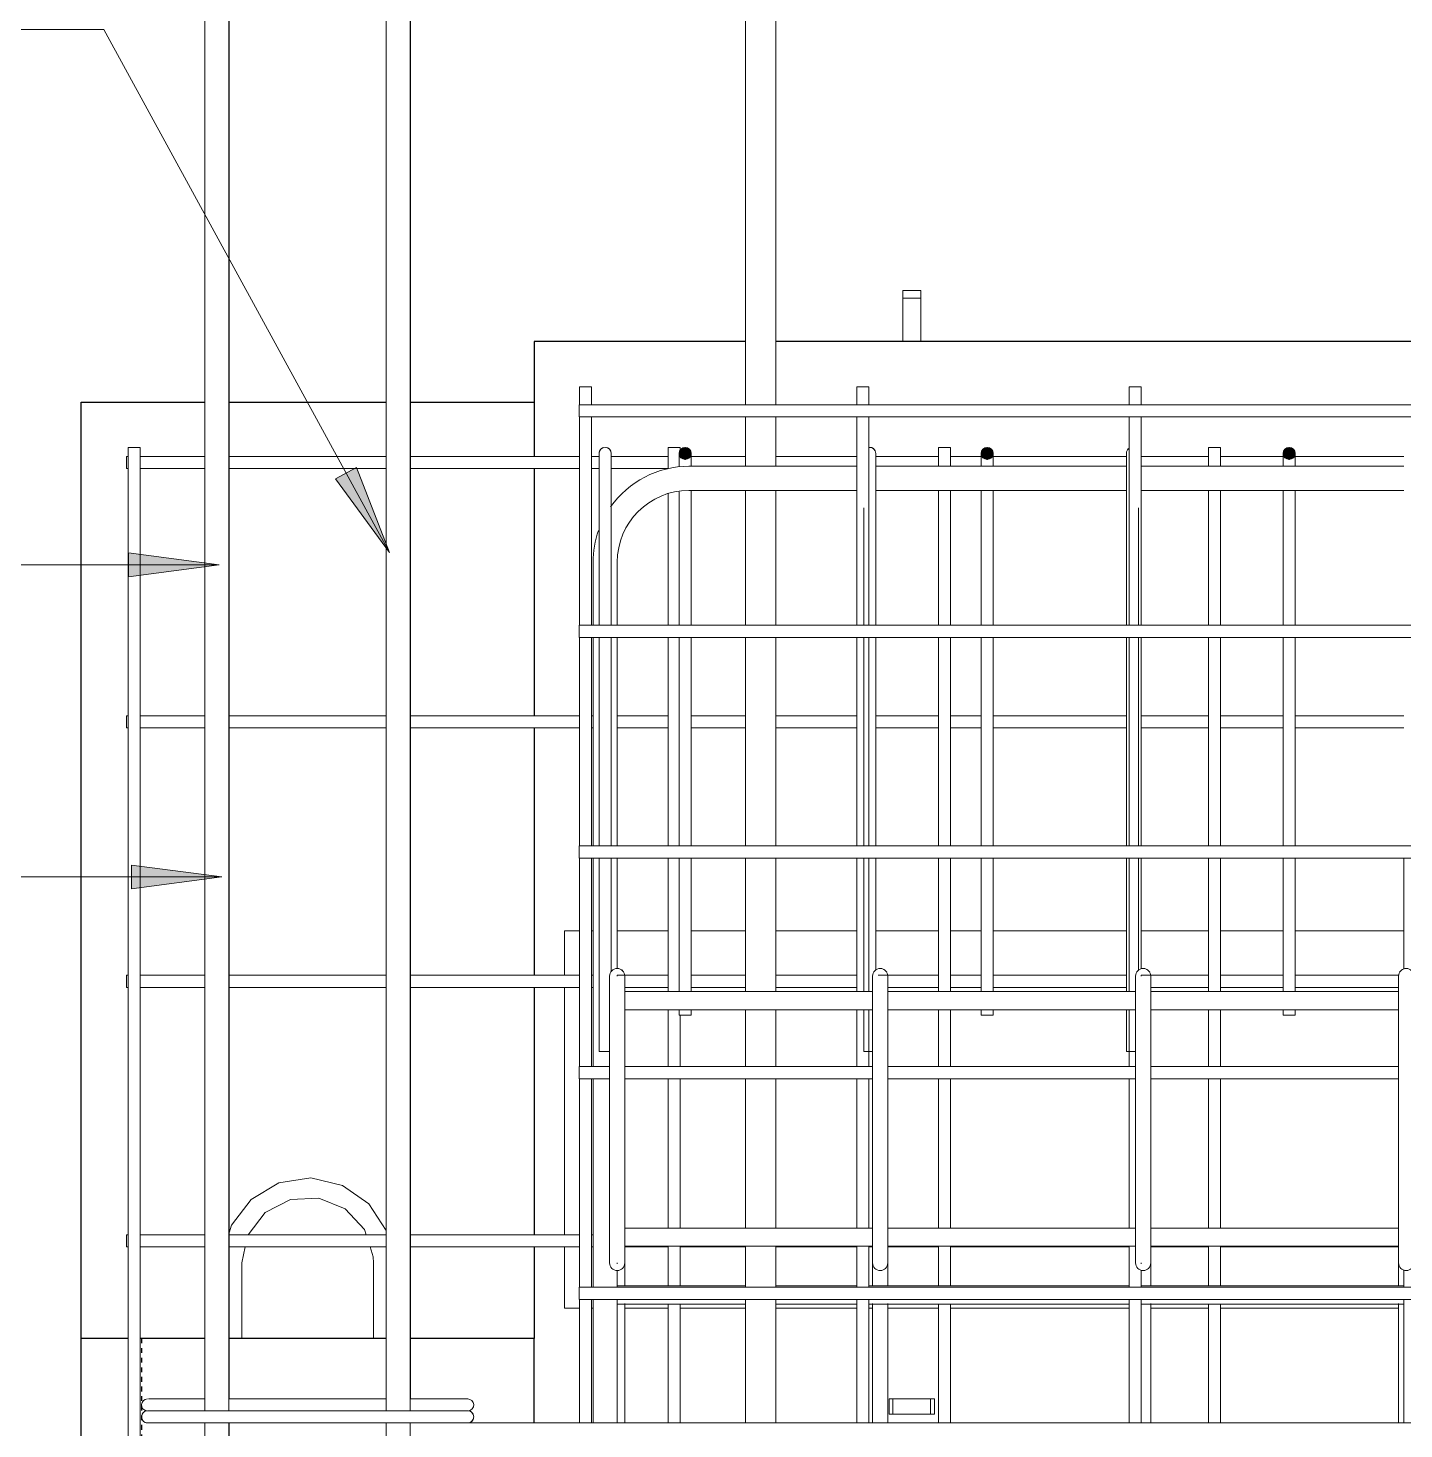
# Model space of a CAD drawing. Header units: millimetres. Extents: x 12491 to 23610, y -3081 to 6026.
# Drawn here: x 14579 to 15491, y 2980 to 3908 of the extents above; entities that cross this region are included whole.
import ezdxf

# ---------------------------------------------------------------- set-up
doc = ezdxf.new("R2010")
doc.units = ezdxf.units.MM
doc.linetypes.add('Dash', pattern=[6.36, 3.18, -3.18])
for name, color, linetype, lineweight in [('A-GENM', 13, 'Continuous', 18), ('A-WALL', 113, 'Continuous', 25), ('A-WALL-HDLN', 110, 'Dash', 25), ('S-BEAM', 12, 'Continuous', 18), ('S-RBAR', 171, 'Continuous', 18), ('S-RBAR-IDEN', 171, 'Continuous', 9)]:
    doc.layers.add(name, color=color, linetype=linetype, lineweight=lineweight)

# ---------------------------------------------------------------- blocks, each defined once
blk = doc.blocks.new('12_7Ø_ Lifting Insert_COLUMN - 12_9Ø Lifting insert-1653171-Elevation Front 1')
at = {"layer": 'A-GENM'}
for p, q in [((14720.92, 3090), (14723.29, 3100.72)), ((14720.92, 3040), (14720.92, 3090)), ((14808.22, 3090), (14808.22, 3040))]:
    blk.add_line(p, q, dxfattribs=at)
at = {"layer": 'A-GENM', "flags": 128}
for points in [[(14816.48, 3111.6), (14805.18, 3129.07), (14787.64, 3141.41), (14766.75, 3146.31), (14745.55, 3143.04), (14727.11, 3132.09), (14714.09, 3115.04), (14712.69, 3109.97)], [(14725.23, 3108.72), (14736.43, 3123.37), (14753.13, 3132.12), (14771.95, 3133.02), (14789.4, 3125.9), (14802.22, 3112.09), (14803.31, 3108.72)], [(14805.9, 3100.72), (14808.02, 3094.16), (14808.22, 3090)]]:
    blk.add_lwpolyline(points, dxfattribs=at)
blk = doc.blocks.new('RR spread anchor face based - RR-SA-4_0-180-1726831-Elevation Front 1')
at = {"layer": 'A-GENM'}
for p, q in [((15858.64, 3728.84), (15858.64, 3733.84)), ((15858.64, 3733.84), (15870.64, 3733.84)), ((15858.64, 3700), (15858.64, 3728.84)), ((15870.64, 3728.84), (15858.64, 3728.84)), ((15870.64, 3733.84), (15870.64, 3728.84)), ((15870.64, 3728.84), (15870.64, 3700))]:
    blk.add_line(p, q, dxfattribs=at)
blk = doc.blocks.new('RR spread anchor face based - RR-SA-2_5-200-V4-Elevation Front 1')
at = {"layer": 'A-GENM'}
for p, q in [((15149.64, -700), (15152.14, -700)), ((15149.64, -710), (15149.64, -700)), ((15152.14, -700), (15177.14, -700)), ((15152.14, -710), (15152.14, -700)), ((15177.14, -700), (15179.64, -700)), ((15177.14, -710), (15177.14, -700)), ((15179.64, -700), (15179.64, -710)), ((15152.14, -710), (15149.64, -710)), ((15177.14, -710), (15152.14, -710)), ((15179.64, -710), (15177.14, -710))]:
    blk.add_line(p, q, dxfattribs=at)

msp = doc.modelspace()

# ---------------------------------------------------------------- hatches: boundary and pattern name
at = {"layer": 'S-RBAR'}
h = msp.add_hatch(color=256, dxfattribs=at)
edge = h.paths.add_edge_path()
edge.add_arc((15014.61082, 3626), 4, 0, 360)
for points in [[(15014.61082, 3622), (15018.61082, 3626), (15014.61082, 3630), (15010.61082, 3626)], [(15214.60256, 3622), (15218.60256, 3626), (15214.60256, 3630), (15210.60256, 3626)], [(15414.59429, 3622), (15418.59429, 3626), (15414.59429, 3630), (15410.59429, 3626)]]:
    msp.add_hatch(color=256, dxfattribs=at).paths.add_polyline_path(points)
h = msp.add_hatch(color=256, dxfattribs=at)
edge = h.paths.add_edge_path()
edge.add_arc((15214.60256, 3626), 4, 0, 360)
h = msp.add_hatch(color=256, dxfattribs=at)
edge = h.paths.add_edge_path()
edge.add_arc((15414.59429, 3626), 4, 0, 360)
at = {"layer": 'S-RBAR-IDEN'}
for points in [[(14818.67104, 3560.33639), (14796.84324, 3616.78056), (14782.97818, 3609.20782)], [(14705.90899, 3552.28788), (14645.90899, 3560.18703), (14645.90899, 3544.38874)], [(14707.84423, 3345.5855), (14647.84423, 3353.48465), (14647.84423, 3337.68635)]]:
    msp.add_hatch(color=256, dxfattribs=at).paths.add_polyline_path(points)

# ---------------------------------------------------------------- linework, layer by layer
at = {"layer": 'A-WALL'}
for p, q in [((15054.5899, 3700), (14914.61082, 3700)), ((14914.61082, 3700), (14914.61082, 3624)), ((15505.03777, 3700), (15074.5899, 3700)), ((14614.56745, 2944), (14614.56745, 3660)), ((14614.56745, 3660), (14696.48485, 3660)), ((14712.69168, 3660), (14816.48485, 3660)), ((14832.63465, 3660), (14914.61082, 3660)), ((14914.61082, 3616), (14914.61082, 3452.24138)), ((14914.61082, 3444.24138), (14914.61082, 3280.48276)), ((14914.61082, 3272.48276), (14914.61082, 3108.72414)), ((14914.61082, 3100.72414), (14914.61082, 3040)), ((14645.62327, 3040), (14614.56745, 3040)), ((14696.48485, 3040), (14653.62327, 3040)), ((14816.48485, 3040), (14712.69168, 3040)), ((14914.5695, 3040), (14832.63465, 3040)), ((14914.5695, 2984.10805), (14914.5695, 3040))]:
    msp.add_line(p, q, dxfattribs=at)
at = {"layer": 'A-WALL-HDLN'}
msp.add_line((14654.56745, 3040), (14654.56745, 2944), dxfattribs=at)
at = {"layer": 'S-BEAM'}
for p, q in [((14934.5695, 3280.48276), (14934.5695, 3310)), ((14934.5695, 3310), (14944.61082, 3310)), ((14952.61082, 3310), (14953.59218, 3310)), ((14969.59218, 3310), (15003.36383, 3310)), ((15018.61082, 3310), (15054.5899, 3310)), ((15074.5899, 3310), (15128.16911, 3310)), ((15140.79879, 3310), (15182.23411, 3310)), ((15190.23411, 3310), (15210.60256, 3310)), ((15218.60256, 3310), (15306.75539, 3310)), ((15316.60239, 3310), (15361.10439, 3310)), ((15369.10439, 3310), (15410.59429, 3310)), ((15418.59429, 3310), (15490.59817, 3310)), ((14934.5695, 3108.72414), (14934.5695, 3272.48276)), ((14934.5695, 3060), (14934.5695, 3100.72414)), ((14944.61082, 3060), (14934.5695, 3060)), ((14953.59218, 3060), (14952.61082, 3060)), ((15003.36383, 3060), (14974.5695, 3060)), ((15054.5899, 3060), (15011.36383, 3060)), ((15128.16911, 3060), (15074.5899, 3060)), ((15138.7352, 3060), (15136.16911, 3060)), ((15182.23411, 3060), (15149.18424, 3060)), ((15308.60239, 3060), (15190.23411, 3060)), ((15361.10439, 3060), (15322.90091, 3060)), ((15487.06661, 3060), (15369.10439, 3060))]:
    msp.add_line(p, q, dxfattribs=at)
at = {"layer": 'S-RBAR'}
for p, q in [((15054.5899, 3658.25817), (15054.5899, 4720)), ((15074.5899, 3658.25817), (15074.5899, 4720)), ((14696.48485, 2992.10805), (14696.48485, 4480)), ((14712.48485, 2992.10805), (14712.48485, 4480)), ((14712.69168, 3000), (14712.69168, 4480)), ((14816.48485, 2992.10805), (14816.48485, 4480)), ((14832.48485, 2992.10805), (14832.48485, 4480)), ((14832.63465, 3000), (14832.63465, 4480)), ((14952.61082, 3670), (14944.61082, 3670)), ((14944.61082, 3658.25817), (14944.61082, 3670)), ((14952.61082, 3658.25817), (14952.61082, 3670)), ((15136.16911, 3670), (15128.16911, 3670)), ((15128.16911, 3658.25817), (15128.16911, 3670)), ((15136.16911, 3658.25817), (15136.16911, 3670)), ((15316.60239, 3670), (15308.60239, 3670)), ((15308.60239, 3658.25817), (15308.60239, 3670)), ((15316.60239, 3658.25817), (15316.60239, 3670)), ((14944.37184, 3658.25817), (16044.58551, 3658.25817)), ((14944.37184, 3650.25817), (14944.37184, 3658.25817)), ((14944.37184, 3650.25817), (16044.58551, 3650.25817)), ((14944.61082, 3512.17871), (14944.61082, 3650.25817)), ((14952.61082, 3512.17871), (14952.61082, 3650.25817)), ((15054.5899, 3617.5), (15054.5899, 3650.25817)), ((15074.5899, 3617.5), (15074.5899, 3650.25817)), ((15128.16911, 3512.17871), (15128.16911, 3650.25817)), ((15136.16911, 3512.17871), (15136.16911, 3650.25817)), ((15308.60239, 3512.17871), (15308.60239, 3650.25817)), ((15316.60239, 3512.17871), (15316.60239, 3650.25817)), ((14653.62327, 3630), (14645.62327, 3630)), ((14645.62327, 2944), (14645.62327, 3630)), ((14653.62327, 2944), (14653.62327, 3630)), ((15011.36383, 3630), (15003.36383, 3630)), ((15003.36383, 3615.69263), (15003.36383, 3630)), ((15014.61082, 3630), (15010.61082, 3626)), ((15011.36383, 3628.16659), (15011.36383, 3630)), ((15011.36383, 3626), (15011.36383, 3626.95408)), ((15018.61082, 3626), (15014.61082, 3630)), ((15190.23411, 3630), (15182.23411, 3630)), ((15182.23411, 3617.5), (15182.23411, 3630)), ((15190.23411, 3617.5), (15190.23411, 3630)), ((15214.60256, 3630), (15210.60256, 3626)), ((15218.60256, 3626), (15214.60256, 3630)), ((15369.10439, 3630), (15361.10439, 3630)), ((15361.10439, 3617.5), (15361.10439, 3630)), ((15369.10439, 3617.5), (15369.10439, 3630)), ((15414.59429, 3630), (15410.59429, 3626)), ((15418.59429, 3626), (15414.59429, 3630)), ((14644.58551, 3624), (14645.62327, 3624)), ((14644.58551, 3616), (14644.58551, 3624)), ((14653.62327, 3624), (14696.48485, 3624)), ((14712.69168, 3624), (14816.48485, 3624)), ((14832.63465, 3624), (14944.61082, 3624)), ((14952.61082, 3624), (14957.59218, 3624)), ((14957.59218, 3590), (14957.59218, 3626)), ((14965.59218, 3590), (14965.59218, 3626)), ((14965.59218, 3624), (15003.36383, 3624)), ((15010.61082, 3617.14842), (15010.61082, 3626)), ((15010.61082, 3626), (15014.61082, 3622)), ((15014.61082, 3622), (15018.61082, 3626)), ((15017.09218, 3617.5), (15128.16911, 3617.5)), ((15018.61082, 3617.92247), (15018.61082, 3626)), ((15018.61082, 3624), (15054.5899, 3624)), ((15074.5899, 3624), (15128.16911, 3624)), ((15140.79879, 3590), (15140.79879, 3626)), ((15140.79879, 3624), (15182.23411, 3624)), ((15140.79879, 3617.5), (15306.75539, 3617.5)), ((15190.23411, 3624), (15210.60256, 3624)), ((15210.60256, 3617.92247), (15210.60256, 3626)), ((15210.60256, 3626), (15214.60256, 3622)), ((15214.60256, 3622), (15218.60256, 3626)), ((15218.60256, 3617.92247), (15218.60256, 3626)), ((15218.60256, 3624), (15306.75539, 3624)), ((15306.75539, 3590), (15306.75539, 3626)), ((15316.60239, 3624), (15361.10439, 3624)), ((15316.60239, 3617.5), (15490.59817, 3617.5)), ((15369.10439, 3624), (15410.59429, 3624)), ((15410.59429, 3617.92247), (15410.59429, 3626)), ((15410.59429, 3626), (15414.59429, 3622)), ((15414.59429, 3622), (15418.59429, 3626)), ((15418.59429, 3617.92247), (15418.59429, 3626)), ((15418.59429, 3624), (15490.59817, 3624)), ((14644.58551, 3616), (14645.62327, 3616)), ((14653.62327, 3616), (14696.48485, 3616)), ((14712.69168, 3616), (14816.48485, 3616)), ((14832.63465, 3616), (14944.61082, 3616)), ((14952.61082, 3616), (14957.59218, 3616)), ((14965.59218, 3616), (15003.36383, 3616)), ((15003.36383, 3512.17871), (15003.36383, 3599.28731)), ((15010.61082, 3512.17871), (15010.61082, 3600.64671)), ((15017.09218, 3601.5), (15128.16911, 3601.5)), ((15018.61082, 3512.17871), (15018.61082, 3601.5)), ((15054.5899, 3512.17871), (15054.5899, 3601.5)), ((15074.5899, 3512.17871), (15074.5899, 3601.5)), ((15140.79879, 3601.5), (15306.75539, 3601.5)), ((15182.23411, 3512.17871), (15182.23411, 3601.5)), ((15190.23411, 3512.17871), (15190.23411, 3601.5)), ((15210.60256, 3512.17871), (15210.60256, 3601.5)), ((15218.60256, 3512.17871), (15218.60256, 3601.5)), ((15316.60239, 3601.5), (15490.59817, 3601.5)), ((15361.10439, 3512.17871), (15361.10439, 3601.5)), ((15369.10439, 3512.17871), (15369.10439, 3601.5)), ((15410.59429, 3512.17871), (15410.59429, 3601.5)), ((15418.59429, 3512.17871), (15418.59429, 3601.5)), ((14957.59218, 3590), (14957.59218, 3512.17871)), ((14965.59218, 3590), (14965.59218, 3512.17871)), ((15132.79879, 3590), (15132.79879, 3512.17871)), ((15140.79879, 3590), (15140.79879, 3512.17871)), ((15306.75539, 3590), (15306.75539, 3512.17871)), ((15314.75539, 3590), (15314.75539, 3512.17871)), ((14953.59218, 3512.17871), (14953.59218, 3554)), ((14969.59218, 3512.17871), (14969.59218, 3554)), ((14944.37184, 3512.17871), (16044.58551, 3512.17871)), ((14944.37184, 3504.17871), (14944.37184, 3512.17871)), ((14944.37184, 3504.17871), (16044.58551, 3504.17871)), ((14944.61082, 3366.09926), (14944.61082, 3504.17871)), ((14952.61082, 3366.09926), (14952.61082, 3504.17871)), ((14953.59218, 3366.09926), (14953.59218, 3504.17871)), ((14957.59218, 3504.17871), (14957.59218, 3366.09926)), ((14965.59218, 3504.17871), (14965.59218, 3366.09926)), ((14969.59218, 3366.09926), (14969.59218, 3504.17871)), ((15003.36383, 3366.09926), (15003.36383, 3504.17871)), ((15010.61082, 3366.09926), (15010.61082, 3504.17871)), ((15018.61082, 3366.09926), (15018.61082, 3504.17871)), ((15054.5899, 3366.09926), (15054.5899, 3504.17871)), ((15074.5899, 3366.09926), (15074.5899, 3504.17871)), ((15128.16911, 3366.09926), (15128.16911, 3504.17871)), ((15132.79879, 3504.17871), (15132.79879, 3366.09926)), ((15136.16911, 3366.09926), (15136.16911, 3504.17871)), ((15140.79879, 3504.17871), (15140.79879, 3366.09926)), ((15182.23411, 3366.09926), (15182.23411, 3504.17871)), ((15190.23411, 3366.09926), (15190.23411, 3504.17871)), ((15210.60256, 3366.09926), (15210.60256, 3504.17871)), ((15218.60256, 3366.09926), (15218.60256, 3504.17871)), ((15306.75539, 3504.17871), (15306.75539, 3366.09926)), ((15308.60239, 3366.09926), (15308.60239, 3504.17871)), ((15314.75539, 3504.17871), (15314.75539, 3366.09926)), ((15316.60239, 3366.09926), (15316.60239, 3504.17871)), ((15361.10439, 3366.09926), (15361.10439, 3504.17871)), ((15369.10439, 3366.09926), (15369.10439, 3504.17871)), ((15410.59429, 3366.09926), (15410.59429, 3504.17871)), ((15418.59429, 3366.09926), (15418.59429, 3504.17871)), ((14644.58551, 3452.24138), (14645.62327, 3452.24138)), ((14644.58551, 3444.24138), (14644.58551, 3452.24138)), ((14653.62327, 3452.24138), (14696.48485, 3452.24138)), ((14712.69168, 3452.24138), (14816.48485, 3452.24138)), ((14832.63465, 3452.24138), (14944.61082, 3452.24138)), ((14952.61082, 3452.24138), (14953.59218, 3452.24138)), ((14969.59218, 3452.24138), (15003.36383, 3452.24138)), ((15018.61082, 3452.24138), (15054.5899, 3452.24138)), ((15074.5899, 3452.24138), (15128.16911, 3452.24138)), ((15140.79879, 3452.24138), (15182.23411, 3452.24138)), ((15190.23411, 3452.24138), (15210.60256, 3452.24138)), ((15218.60256, 3452.24138), (15306.75539, 3452.24138)), ((15316.60239, 3452.24138), (15361.10439, 3452.24138)), ((15369.10439, 3452.24138), (15410.59429, 3452.24138)), ((15418.59429, 3452.24138), (15490.59817, 3452.24138)), ((14644.58551, 3444.24138), (14645.62327, 3444.24138)), ((14653.62327, 3444.24138), (14696.48485, 3444.24138)), ((14712.69168, 3444.24138), (14816.48485, 3444.24138)), ((14832.63465, 3444.24138), (14944.61082, 3444.24138)), ((14952.61082, 3444.24138), (14953.59218, 3444.24138)), ((14969.59218, 3444.24138), (15003.36383, 3444.24138)), ((15018.61082, 3444.24138), (15054.5899, 3444.24138)), ((15074.5899, 3444.24138), (15128.16911, 3444.24138)), ((15140.79879, 3444.24138), (15182.23411, 3444.24138)), ((15190.23411, 3444.24138), (15210.60256, 3444.24138)), ((15218.60256, 3444.24138), (15306.75539, 3444.24138)), ((15316.60239, 3444.24138), (15361.10439, 3444.24138)), ((15369.10439, 3444.24138), (15410.59429, 3444.24138)), ((15418.59429, 3444.24138), (15490.59817, 3444.24138)), ((14944.37184, 3366.09926), (16044.58551, 3366.09926)), ((14944.37184, 3358.09926), (14944.37184, 3366.09926)), ((14944.37184, 3358.09926), (16044.58551, 3358.09926)), ((14944.61082, 3220.01981), (14944.61082, 3358.09926)), ((14952.61082, 3220.01981), (14952.61082, 3358.09926)), ((14953.59218, 3220.01981), (14953.59218, 3358.09926)), ((14957.59218, 3358.09926), (14957.59218, 3230)), ((14965.59218, 3358.09926), (14965.59218, 3282.77072)), ((14969.59218, 3285), (14969.59218, 3358.09926)), ((15003.36383, 3269.66917), (15003.36383, 3358.09926)), ((15010.61082, 3269.66917), (15010.61082, 3358.09926)), ((15018.61082, 3269.66917), (15018.61082, 3358.09926)), ((15054.5899, 3269.66917), (15054.5899, 3358.09926)), ((15074.5899, 3269.66917), (15074.5899, 3358.09926)), ((15128.16911, 3269.66917), (15128.16911, 3358.09926)), ((15132.79879, 3358.09926), (15132.79879, 3269.66917)), ((15136.16911, 3269.66917), (15136.16911, 3358.09926)), ((15140.79879, 3358.09926), (15140.79879, 3283.89371)), ((15182.23411, 3269.66917), (15182.23411, 3358.09926)), ((15190.23411, 3269.66917), (15190.23411, 3358.09926)), ((15210.60256, 3269.66917), (15210.60256, 3358.09926)), ((15218.60256, 3269.66917), (15218.60256, 3358.09926)), ((15306.75539, 3358.09926), (15306.75539, 3269.66917)), ((15308.60239, 3269.66917), (15308.60239, 3358.09926)), ((15314.75539, 3358.09926), (15314.75539, 3283.68461)), ((15316.60239, 3284.82963), (15316.60239, 3358.09926)), ((15361.10439, 3269.66917), (15361.10439, 3358.09926)), ((15369.10439, 3269.66917), (15369.10439, 3358.09926)), ((15410.59429, 3269.66917), (15410.59429, 3358.09926)), ((15418.59429, 3269.66917), (15418.59429, 3358.09926)), ((15490.59817, 3284.60241), (15490.59817, 3358.09926)), ((14644.58551, 3280.48276), (14645.62327, 3280.48276)), ((14644.58551, 3272.48276), (14644.58551, 3280.48276)), ((14653.62327, 3280.48276), (14696.48485, 3280.48276)), ((14712.69168, 3280.48276), (14816.48485, 3280.48276)), ((14832.63465, 3280.48276), (14944.61082, 3280.48276)), ((14952.61082, 3280.48276), (14953.59218, 3280.48276)), ((14964.5695, 3280), (14964.5695, 3245)), ((14969.59218, 3280), (14969.59218, 3280.66125)), ((14969.59218, 3280.48276), (15003.36383, 3280.48276)), ((14974.5695, 3280), (14974.5695, 3245)), ((15018.61082, 3280.48276), (15054.5899, 3280.48276)), ((15074.5899, 3280.48276), (15128.16911, 3280.48276)), ((15138.7352, 3280), (15138.7352, 3245)), ((15142.40212, 3280.48276), (15182.23411, 3280.48276)), ((15148.7352, 3280), (15148.7352, 3245)), ((15190.23411, 3280.48276), (15210.60256, 3280.48276)), ((15218.60256, 3280.48276), (15306.75539, 3280.48276)), ((15312.90091, 3280), (15312.90091, 3245)), ((15316.60239, 3280), (15316.60239, 3280.48731)), ((15316.60239, 3280.48276), (15361.10439, 3280.48276)), ((15322.90091, 3280), (15322.90091, 3245)), ((15369.10439, 3280.48276), (15410.59429, 3280.48276)), ((15418.59429, 3280.48276), (15487.13017, 3280.48276)), ((15487.06661, 3280), (15487.06661, 3245)), ((14644.58551, 3272.48276), (14645.62327, 3272.48276)), ((14653.62327, 3272.48276), (14696.48485, 3272.48276)), ((14712.69168, 3272.48276), (14816.48485, 3272.48276)), ((14832.63465, 3272.48276), (14944.61082, 3272.48276)), ((14952.61082, 3272.48276), (14953.59218, 3272.48276)), ((14974.5695, 3272.48276), (15003.36383, 3272.48276)), ((15138.7352, 3269.66917), (14974.5695, 3269.66917)), ((15018.61082, 3272.48276), (15054.5899, 3272.48276)), ((15074.5899, 3272.48276), (15128.16911, 3272.48276)), ((15149.18424, 3272.48276), (15182.23411, 3272.48276)), ((15312.90091, 3269.66917), (15149.18424, 3269.66917)), ((15190.23411, 3272.48276), (15210.60256, 3272.48276)), ((15218.60256, 3272.48276), (15306.75539, 3272.48276)), ((15322.90091, 3272.48276), (15361.10439, 3272.48276)), ((15487.06661, 3269.66917), (15322.90091, 3269.66917)), ((15369.10439, 3272.48276), (15410.59429, 3272.48276)), ((15418.59429, 3272.48276), (15487.06661, 3272.48276)), ((15138.7352, 3257.66917), (14974.5695, 3257.66917)), ((15003.36383, 3220.01981), (15003.36383, 3257.66917)), ((15010.61082, 3254), (15010.61082, 3257.66917)), ((15018.61082, 3254), (15018.61082, 3257.66917)), ((15054.5899, 3220.01981), (15054.5899, 3257.66917)), ((15074.5899, 3220.01981), (15074.5899, 3257.66917)), ((15128.16911, 3220.01981), (15128.16911, 3257.66917)), ((15132.79879, 3257.66917), (15132.79879, 3230)), ((15136.16911, 3220.01981), (15136.16911, 3257.66917)), ((15312.90091, 3257.66917), (15149.18424, 3257.66917)), ((15182.23411, 3220.01981), (15182.23411, 3257.66917)), ((15190.23411, 3220.01981), (15190.23411, 3257.66917)), ((15210.60256, 3254), (15210.60256, 3257.66917)), ((15218.60256, 3254), (15218.60256, 3257.66917)), ((15306.75539, 3257.66917), (15306.75539, 3230)), ((15308.60239, 3220.01981), (15308.60239, 3257.66917)), ((15487.06661, 3257.66917), (15322.90091, 3257.66917)), ((15361.10439, 3220.01981), (15361.10439, 3257.66917)), ((15369.10439, 3220.01981), (15369.10439, 3257.66917)), ((15410.59429, 3254), (15410.59429, 3257.66917)), ((15418.59429, 3254), (15418.59429, 3257.66917)), ((15018.61082, 3254), (15010.61082, 3254)), ((15011.36383, 3220.01981), (15011.36383, 3254)), ((15218.60256, 3254), (15210.60256, 3254)), ((15418.59429, 3254), (15410.59429, 3254)), ((14964.5695, 3125), (14964.5695, 3245)), ((14974.5695, 3125), (14974.5695, 3245)), ((15138.7352, 3125), (15138.7352, 3245)), ((15148.7352, 3125), (15148.7352, 3245)), ((15312.90091, 3125), (15312.90091, 3245)), ((15322.90091, 3125), (15322.90091, 3245)), ((15487.06661, 3125), (15487.06661, 3245)), ((14957.59218, 3230), (14964.5695, 3230)), ((15132.79879, 3230), (15138.7352, 3230)), ((15306.75539, 3230), (15312.90091, 3230)), ((14944.37184, 3220.01981), (14964.5695, 3220.01981)), ((14944.37184, 3212.01981), (14944.37184, 3220.01981)), ((14974.5695, 3220.01981), (15138.7352, 3220.01981)), ((15149.18424, 3220.01981), (15312.90091, 3220.01981)), ((15322.90091, 3220.01981), (15487.06661, 3220.01981)), ((14944.37184, 3212.01981), (14964.5695, 3212.01981)), ((14944.61082, 3073.94035), (14944.61082, 3212.01981)), ((14952.61082, 3073.94035), (14952.61082, 3212.01981)), ((14953.59218, 3073.94035), (14953.59218, 3212.01981)), ((14974.5695, 3212.01981), (15138.7352, 3212.01981)), ((15003.36383, 3113.07444), (15003.36383, 3212.01981)), ((15011.36383, 3113.07444), (15011.36383, 3212.01981)), ((15054.5899, 3113.07444), (15054.5899, 3212.01981)), ((15074.5899, 3113.07444), (15074.5899, 3212.01981)), ((15128.16911, 3113.07444), (15128.16911, 3212.01981)), ((15136.16911, 3113.07444), (15136.16911, 3212.01981)), ((15149.18424, 3212.01981), (15312.90091, 3212.01981)), ((15182.23411, 3113.07444), (15182.23411, 3212.01981)), ((15190.23411, 3113.07444), (15190.23411, 3212.01981)), ((15308.60239, 3113.07444), (15308.60239, 3212.01981)), ((15322.90091, 3212.01981), (15487.06661, 3212.01981)), ((15361.10439, 3113.07444), (15361.10439, 3212.01981)), ((15369.10439, 3113.07444), (15369.10439, 3212.01981)), ((14964.5695, 3125), (14964.5695, 3090)), ((14974.5695, 3125), (14974.5695, 3090)), ((15138.7352, 3125), (15138.7352, 3090)), ((15148.7352, 3125), (15148.7352, 3090)), ((15312.90091, 3125), (15312.90091, 3090)), ((15322.90091, 3125), (15322.90091, 3090)), ((15487.06661, 3125), (15487.06661, 3090)), ((14644.58551, 3108.72414), (14645.62327, 3108.72414)), ((14644.58551, 3100.72414), (14644.58551, 3108.72414)), ((14653.62327, 3108.72414), (14696.48485, 3108.72414)), ((14712.69168, 3108.72414), (14816.48485, 3108.72414)), ((14832.63465, 3108.72414), (14944.61082, 3108.72414)), ((14952.61082, 3108.72414), (14953.59218, 3108.72414)), ((15138.7352, 3113.07444), (14974.5695, 3113.07444)), ((15312.90091, 3113.07444), (15149.18424, 3113.07444)), ((15487.06661, 3113.07444), (15322.90091, 3113.07444)), ((14644.58551, 3100.72414), (14645.62327, 3100.72414)), ((14653.62327, 3100.72414), (14696.48485, 3100.72414)), ((14712.69168, 3100.72414), (14816.48485, 3100.72414)), ((14832.63465, 3100.72414), (14944.61082, 3100.72414)), ((14952.61082, 3100.72414), (14953.59218, 3100.72414)), ((15138.7352, 3101.07444), (14974.5695, 3101.07444)), ((14974.5695, 3100.72414), (15003.36383, 3100.72414)), ((15003.36383, 3074.80184), (15003.36383, 3101.07444)), ((15011.36383, 3074.80184), (15011.36383, 3101.07444)), ((15011.36383, 3100.72414), (15054.5899, 3100.72414)), ((15054.5899, 3073.94035), (15054.5899, 3101.07444)), ((15074.5899, 3073.94035), (15074.5899, 3101.07444)), ((15074.5899, 3100.72414), (15128.16911, 3100.72414)), ((15128.16911, 3073.94035), (15128.16911, 3101.07444)), ((15136.16911, 3073.94035), (15136.16911, 3101.07444)), ((15136.16911, 3100.72414), (15138.7352, 3100.72414)), ((15312.90091, 3101.07444), (15149.18424, 3101.07444)), ((15149.18424, 3100.72414), (15182.23411, 3100.72414)), ((15182.23411, 3074.80184), (15182.23411, 3101.07444)), ((15190.23411, 3074.80184), (15190.23411, 3101.07444)), ((15190.23411, 3100.72414), (15308.60239, 3100.72414)), ((15308.60239, 3073.94035), (15308.60239, 3101.07444)), ((15487.06661, 3101.07444), (15322.90091, 3101.07444)), ((15322.90091, 3100.72414), (15361.10439, 3100.72414)), ((15361.10439, 3074.80184), (15361.10439, 3101.07444)), ((15369.10439, 3074.80184), (15369.10439, 3101.07444)), ((15369.10439, 3100.72414), (15487.06661, 3100.72414)), ((14969.59218, 3089.33875), (14969.59218, 3090)), ((14974.5695, 3075.27003), (14974.5695, 3090)), ((15138.7352, 3075.27003), (15138.7352, 3090)), ((15148.7352, 3075.27003), (15148.7352, 3090)), ((15316.60239, 3089.51269), (15316.60239, 3090)), ((15322.90091, 3075.27003), (15322.90091, 3090)), ((15487.06661, 3075.27003), (15487.06661, 3090)), ((14969.59218, 3073.94035), (14969.59218, 3085)), ((15316.60239, 3073.94035), (15316.60239, 3085.17037)), ((15490.59817, 3073.94035), (15490.59817, 3085.39759)), ((14944.37184, 3073.94035), (16044.58551, 3073.94035)), ((14944.37184, 3065.94035), (14944.37184, 3073.94035)), ((15054.5899, 3074.80184), (14969.59218, 3074.80184)), ((15128.16911, 3074.80184), (15074.5899, 3074.80184)), ((15308.60239, 3074.80184), (15136.16911, 3074.80184)), ((15490.59817, 3074.80184), (15316.60239, 3074.80184)), ((14944.37184, 3065.94035), (16044.58551, 3065.94035)), ((14944.61082, 2984.10805), (14944.61082, 3065.94035)), ((14952.61082, 2984.10805), (14952.61082, 3065.94035)), ((14953.59218, 2984.10805), (14953.59218, 3065.94035)), ((14969.59218, 2984.10805), (14969.59218, 3065.94035)), ((15054.5899, 3062.80184), (14969.59218, 3062.80184)), ((14974.5695, 3055), (14974.5695, 3063.09607)), ((15003.36383, 2984.10805), (15003.36383, 3062.80184)), ((15011.36383, 2984.10805), (15011.36383, 3062.80184)), ((15054.5899, 2984.10805), (15054.5899, 3065.94035)), ((15074.5899, 2984.10805), (15074.5899, 3065.94035)), ((15128.16911, 3062.80184), (15074.5899, 3062.80184)), ((15128.16911, 2984.10805), (15128.16911, 3065.94035)), ((15136.16911, 2984.10805), (15136.16911, 3065.94035)), ((15308.60239, 3062.80184), (15136.16911, 3062.80184)), ((15138.7352, 3055), (15138.7352, 3063.09607)), ((15148.7352, 3055), (15148.7352, 3063.09607)), ((15182.23411, 2984.10805), (15182.23411, 3062.80184)), ((15190.23411, 2984.10805), (15190.23411, 3062.80184)), ((15308.60239, 2984.10805), (15308.60239, 3065.94035)), ((15316.60239, 2984.10805), (15316.60239, 3065.94035)), ((15490.59817, 3062.80184), (15316.60239, 3062.80184)), ((15322.90091, 3055), (15322.90091, 3063.09607)), ((15361.10439, 2984.10805), (15361.10439, 3062.80184)), ((15369.10439, 2984.10805), (15369.10439, 3062.80184)), ((15487.06661, 3055), (15487.06661, 3063.09607)), ((15490.59817, 2984.10805), (15490.59817, 3065.94035)), ((14974.5695, 2984.10805), (14974.5695, 3055)), ((15138.7352, 2984.10805), (15138.7352, 3055)), ((15148.7352, 2984.10805), (15148.7352, 3055)), ((15322.90091, 2984.10805), (15322.90091, 3055)), ((15487.06661, 2984.10805), (15487.06661, 3055)), ((14659.25098, 3000), (14664.42736, 3000)), ((14664.42736, 3000), (14678.5695, 3000)), ((14696.48485, 3000), (14678.5695, 3000)), ((14816.48485, 3000), (14712.48485, 3000)), ((14850.5695, 3000), (14832.48485, 3000)), ((14850.5695, 3000), (14864.71163, 3000)), ((14864.71163, 3000), (14870.5695, 3000)), ((14678.5695, 2992.10805), (14658.5695, 2992.10805)), ((14678.5695, 2992.10805), (14850.5695, 2992.10805)), ((14870.5695, 2992.10805), (14850.5695, 2992.10805)), ((14870.5695, 2992.10805), (14850.5695, 2992.10805)), ((14678.5695, 2984.10805), (14658.5695, 2984.10805)), ((14678.5695, 2984.10805), (14850.5695, 2984.10805)), ((14696.48485, 2892.37833), (14696.48485, 2984.10805)), ((14712.48485, 2892.37833), (14712.48485, 2984.10805)), ((14712.69168, 2900.38943), (14712.69168, 2984.10805)), ((14816.48485, 2892.37833), (14816.48485, 2984.10805)), ((14832.48485, 2892.37833), (14832.48485, 2984.10805)), ((14864.71163, 2984.10805), (14850.5695, 2984.10805)), ((14870.5695, 2984.10805), (14864.71163, 2984.10805)), ((14870.5695, 2984.10805), (14864.71163, 2984.10805)), ((14870.5695, 2984.10805), (16044.58551, 2984.10805))]:
    msp.add_line(p, q, dxfattribs=at)
for centre in [(15014.61082, 3626), (15214.60256, 3626), (15414.59429, 3626)]:
    msp.add_circle(centre, 4, dxfattribs=at)
for centre, radius, start, end in [((14961.59218, 3626), 4, 360, 180), ((14961.59218, 3626), 4, 165, 180), ((14961.59218, 3626), 4, 105, 150), ((14961.59218, 3626), 4, 30, 75), ((15014.61082, 3626), 4, 360, 180), ((15136.79879, 3626), 4, 360, 99.12335529), ((15136.79879, 3626), 4, 30, 75), ((15214.60256, 3626), 4, 360, 180), ((15310.75539, 3626), 4, 122.77028649, 180), ((15310.75539, 3626), 4, 165, 180), ((15310.75539, 3626), 4, 122.77028649, 150), ((15414.59429, 3626), 4, 360, 180), ((15017.09218, 3554), 63.5, 90, 144.80849562), ((15017.09218, 3554), 47.5, 90, 180), ((15017.09218, 3554), 63.5, 160.65798349, 180), ((14969.5695, 3280), 5, 0, 180), ((14969.5695, 3280), 5, 34.11723484, 60), ((15143.7352, 3280), 5, 0, 180), ((15143.7352, 3280), 5, 30, 60), ((15317.90091, 3280), 5, 0, 180), ((15317.90091, 3280), 5, 30, 60), ((15492.06661, 3280), 5, 0, 180), ((15492.06661, 3280), 5, 120, 150), ((14969.5695, 3280), 5, 0, 15), ((15143.7352, 3280), 5, 0, 15), ((15317.90091, 3280), 5, 0, 15), ((14969.5695, 3090), 5, 180, 360), ((15143.7352, 3090), 5, 180, 360), ((15317.90091, 3090), 5, 180, 360), ((15492.06661, 3090), 5, 180, 360), ((14658.5695, 2996), 4, 90, 264.05436292), ((14870.5695, 2996), 4, 275.94563708, 90), ((14658.5695, 2988.10805), 4, 90, 270), ((14658.5695, 2988.10805), 4, 120, 165), ((14658.5695, 2988.10805), 4, 195, 240), ((14870.5695, 2988.10805), 4, 270, 90), ((14870.5695, 2988.10805), 4, 270, 90), ((14870.5695, 2988.10805), 4, 15, 60), ((14870.5695, 2988.10805), 4, 300, 345), ((14658.5695, 2988.10805), 4, 255, 270), ((14870.5695, 2988.10805), 4, 270, 285)]:
    msp.add_arc(centre, radius, start, end, dxfattribs=at)
at = {"layer": 'S-RBAR-IDEN'}
for p, q in [((14629.54459, 3906.61139), (14087.36499, 3906.61139)), ((14818.67104, 3560.33639), (14629.54459, 3906.61139)), ((14796.84324, 3616.78056), (14782.97818, 3609.20782)), ((14782.97818, 3609.20782), (14818.67104, 3560.33639)), ((14818.67104, 3560.33639), (14796.84324, 3616.78056)), ((14705.90899, 3552.28788), (14645.90899, 3560.18703)), ((14645.90899, 3560.18703), (14645.90899, 3544.38874)), ((14705.90899, 3552.28788), (14087.36499, 3552.28788)), ((14645.90899, 3544.38874), (14705.90899, 3552.28788)), ((14707.84423, 3345.5855), (14647.84423, 3353.48465)), ((14647.84423, 3353.48465), (14647.84423, 3337.68635)), ((14707.84423, 3345.5855), (14087.36499, 3345.5855)), ((14647.84423, 3337.68635), (14707.84423, 3345.5855))]:
    msp.add_line(p, q, dxfattribs=at)

# ---------------------------------------------------------------- block references
at = {"layer": 'A-GENM'}
for name, p in [('RR spread anchor face based - RR-SA-4_0-180-1726831-Elevation Front 1', (-700, 0)), ('12_7Ø_ Lifting Insert_COLUMN - 12_9Ø Lifting insert-1653171-Elevation Front 1', (0, 0)), ('RR spread anchor face based - RR-SA-2_5-200-V4-Elevation Front 1', (0, 3700))]:
    msp.add_blockref(name, p, dxfattribs=at)

doc.saveas('drawing.dxf')
